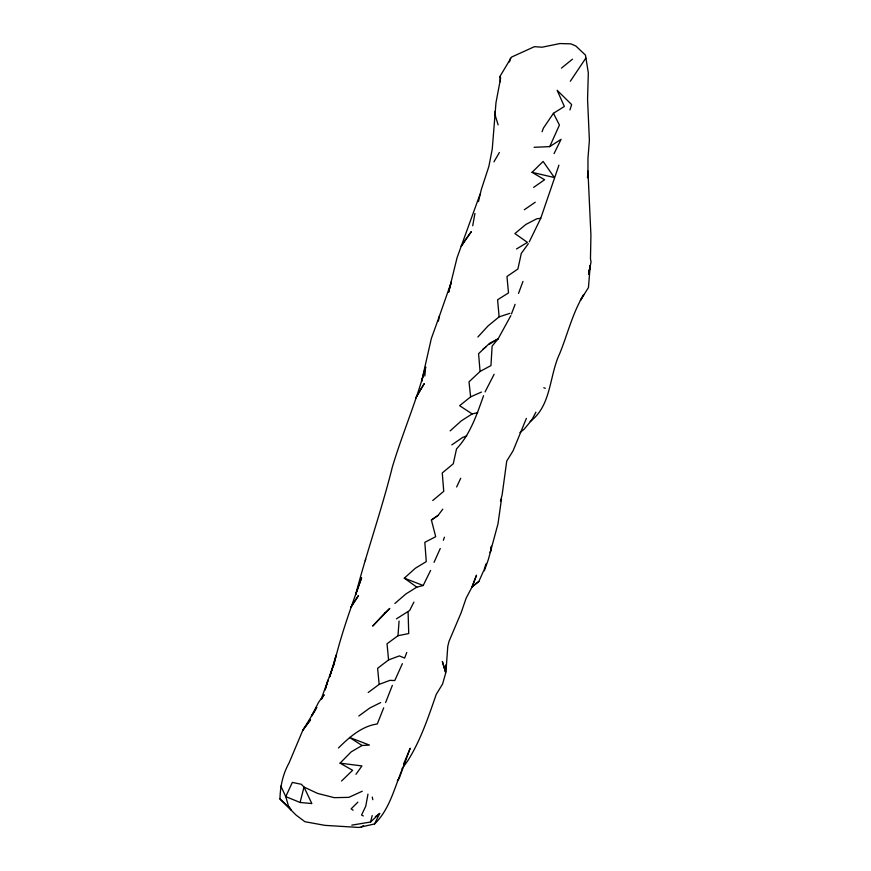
<?xml version="1.0" encoding="UTF-8"?>
<svg xmlns="http://www.w3.org/2000/svg" width="871" height="871" viewBox="0 0 871 871"><rect width="100%" height="100%" fill="white"/><g stroke="black" fill="none" stroke-linecap="round" stroke-linejoin="round"><path stroke-width="1.31" d="M530.134 421.466C551.561 405.744 549.133 375.76 559.759 353.474C567.729 333.822 572.606 312.863 583.733 294.594L580.391 300.397L588.458 287.572L590.2 265.753L588.567 274.256L591.039 261.964L590.473 258.829L590.919 235.159L587.958 171.075L587.969 158.326L589.384 140.383L587.566 99.24L588.317 72.914L585.475 55.123L575.873 46.021L570.875 43.866L559.911 43.55L542.1 47.208L534.446 46.675L511.571 57.072L499.812 76.659L500.4 81.722M499.812 76.659L500.662 77.976L495.98 102.702L492.246 149.148L488.86 166.459L481.293 189.562L478.451 201.637M401.629 770.813C394.106 789.115 389.261 809.834 374.552 823.966L358.896 827.45L324.839 825.349L304.904 821.712L296.042 815.049L279.961 798.99C280.233 786.6 282.803 774.199 288.911 763.301L302.879 730.127L315.258 710.039L311.448 716.18L318.677 702.157L324.132 694.72L321.421 699.359M587.479 177.771L587.958 171.075M368.204 692.489L379.168 684.388L377.611 668.329L388.586 659.902L387.029 643.778L397.993 635.721L399.07 621.056M424.83 376L425.603 366.996C416.534 400.976 402.5 433.246 392.396 466.856C381.716 509.829 366.843 551.681 355.662 594.566L361.628 577.723C351.263 606.586 340.648 635.514 333.778 665.455M501.533 498.811L497.983 523.852L488.359 559.476L484.309 570.875M472.713 225.763L474.913 213.439M589.319 270.707L590.2 265.753M367.976 794.123L365.744 806.241L361.552 815.016L363.305 815.953M438.353 321.159L439.485 315.868L451.385 281.834L448.641 292.177M365.319 560.728L365.668 559.247M448.619 292.155L457.068 257.685L480.052 194.211M280.854 786.121L285.775 796.617L300.103 802.474L304.001 787.046L301.355 784.281L292.34 782.408L285.775 796.617L288.802 807.275L291.273 810.041L289.139 806.862M351.797 825.142L370.556 822.017L372.189 815.55M518.517 293.396L522.981 281.409M500.498 501.141L502.121 494.902L506.748 461.02L513.041 450.873L526.378 418.396M333.343 665.509L336.195 655.036L329.706 676.843L333.343 665.509L321.116 699.359M425.603 366.996L421.618 381.411L431.308 338.612L439.485 315.868M509.426 61.95L510.515 58.194M325.634 688.221L327.997 680.142L325.068 690.126M569.928 109.953L571.659 104.574L557.146 90.29L564.354 106.458L553.433 113.306L543.352 128.2L542.078 131.761M385.613 702.549L392.353 685.357M483.917 570.342L485.985 563.875M483.568 395.695C476.905 414.367 470.318 434.226 456.535 448.87L453.268 463.797L442.261 472.953L443.742 491.32L432.735 500.531M443.361 540.249L444.439 537.189M529.263 241.877L540.739 218.294L558.932 165.185M401.749 769.147L407.998 760.427C420.802 739.969 428.347 717.051 436.284 694.285L442.544 684.127L445.908 672.347L447.781 646.358L449.066 641.241L461.107 612.825L466.17 598.094L472.028 587L478.854 581.469L483.318 571.452M406.757 652.444L404.634 658.084L399.397 655.907L388.586 659.902M511.473 313.93L515.109 304.338M434.052 562.339L440.247 548.501M403.556 764.085L410.187 748.287L399.038 778.739L397.361 780.645M383.697 707.84L377.274 723.986C361.835 726.066 349.173 737.389 338.46 747.982M402.369 663.648L394.77 680.567L389.979 680.338L379.168 684.388M534.086 147.308L549.721 146.622L559.432 125.043L553.433 113.306M394.868 603.483L405.897 593.957L416.806 587.152L423.186 585.508L430.59 570.418M456.633 486.987L460.715 478.266M374.552 823.966L379.68 813.47L375.347 816.693M554.065 153.59L561.076 139.338L549.721 146.622M485.049 391.928L494.129 374.28M510.863 315.618L498.158 338.775L492.115 346.103L490.95 365.591L480.073 371.438L469.012 381.836L470.623 396.86L459.627 405.69L472.136 413.921L477.689 412.68M413.921 602.068L409.653 610.495L396.457 618.824M535.905 412.179L531.745 420.072L523.983 429.381L519.922 432.571M493.933 161.864L499.377 152.49M570.342 81.221L585.813 58.139M355.989 774.308L361.922 765.925L340.06 763.159L351.144 751.902L362.053 745.5L369.424 745.075L349.521 737.432L362.053 745.5M528.327 243.695L521.294 253.417L517.907 268.997L506.966 276.488L508.512 292.906L497.602 299.766L499.116 316.859L488.119 325.874L477.874 337.012M416.806 587.152L404.318 578.159L415.358 568.23L426.267 561.621L424.83 542.339L435.696 536.688L431.395 520.02L438.048 515.447L442.773 509.197M341.552 781.015L352.613 770.312L340.06 763.159M489.088 344.404L498.158 338.775L489.633 343.261L478.571 353.702L480.073 371.438M357.905 802.137L351.133 808.854L353.082 810.226M532.039 172.338L543.112 161.44L554.359 177.532L532.039 172.338L544.593 179.742L533.64 187.396M370.556 822.017L379.68 813.47M450.176 430.884L461.216 420.922L472.136 413.921M561.468 68.112L572.465 59.184M482.872 349.271L485.985 346.832M471.559 586.945L478.854 581.469M431.395 520.02L438.048 515.447M361.28 827.134L363.447 825.523M358.819 716.006L369.783 708.014L380.649 702.581M524.309 209.748L535.251 202.224M451.82 444.885L462.762 437.373L466.747 435.892M445.506 672.118L442.37 661.535L445.506 672.118L445.571 665.063M516.503 248.975L527.412 242.399L514.913 233.559L525.921 224.402L536.797 218.784L540.739 218.294M362.271 791.216L348.89 797.357L334.268 797.662L317.556 793.405L304.001 787.046L311.84 803.563L300.103 802.474M470.623 396.86L481.456 392.059M499.116 316.859L509.916 313.331M397.993 635.721L408.728 633.544L408.107 612.465M543.809 387.769L545.29 388.281M404.318 578.159L423.186 585.508M279.961 798.99L288.802 807.275M498.136 124.901L495.436 116.072L495.098 111.292M372.287 797.041L372.799 799.698M491.44 546.378L490.308 552.475L491.44 546.378M476.47 575.317L472.028 587L476.47 575.317M419.495 391.329L415.815 397.971L424.253 383.621L419.495 391.329M316.63 707.47L315.346 709.789L316.696 707.47M465.517 239.634L461.195 246.33L471.374 231.566L465.517 239.634M356.566 598.431L350.991 607.065L358.471 595.59L356.566 598.431M309.466 721.112L302.879 730.127L310.566 719.74L309.466 721.112M384.808 613.032L372.69 626.075L389.805 608.426L384.808 613.032"/></g></svg>
